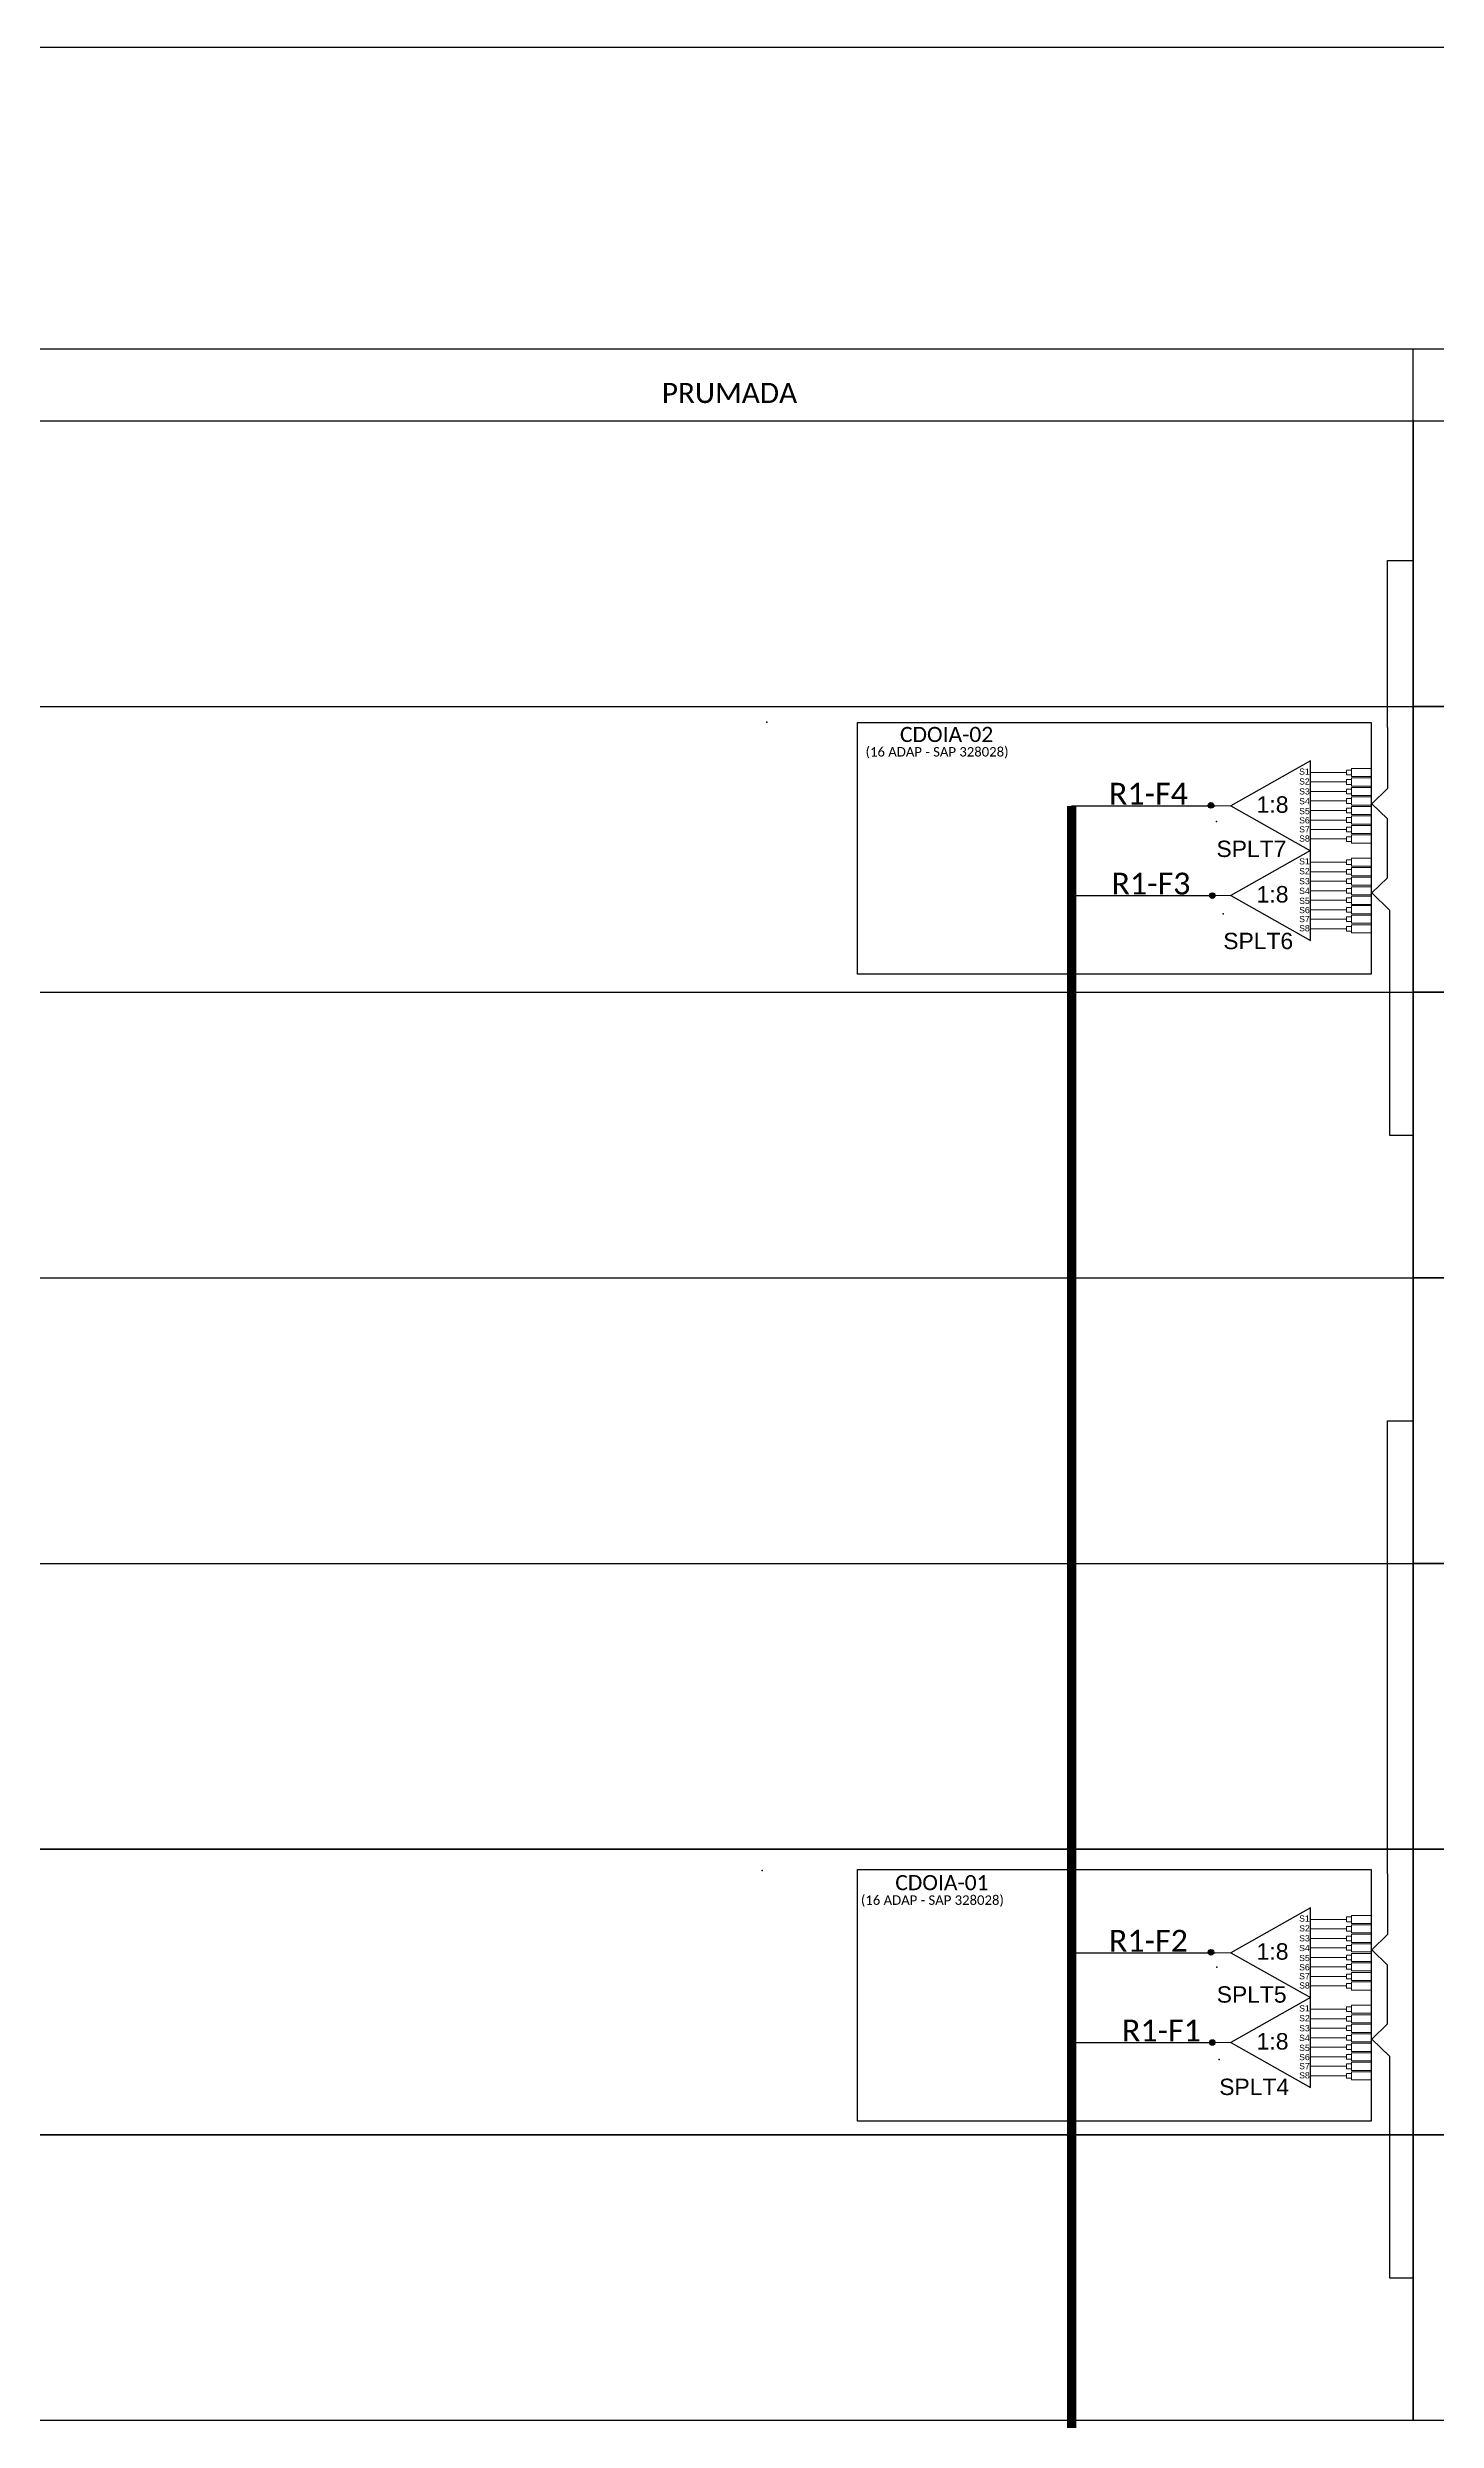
# Model space of a CAD drawing. Header units: metres. Extents: x -450 to 391, y -282 to 313.
# Drawn here: x 165.8 to 275.9, y 124.5 to 312.5 of the extents above; entities that cross this region are included whole.
import ezdxf
from ezdxf.enums import TextEntityAlignment as Align

# ---------------------------------------------------------------- set-up
doc = ezdxf.new("R2010")
doc.units = ezdxf.units.M
doc.styles.add('ARIAL', font='arial.ttf')
doc.styles.add('WMF-Calibri0', font='calibri.ttf')

# ---------------------------------------------------------------- blocks, each defined once
blk = doc.blocks.new('SPLITTER_')
blk.add_point((0, 0))
at = {"style": 'ARIAL', "flags": 4}
blk.add_attdef('SPLT', (0, -3.26), '', height=1.5, dxfattribs=at)
blk = doc.blocks.new('SPLT_1-8_SC-APC')
at = {"color": 1}
blk.add_lwpolyline([(-7.37, -2.1), (-17.04, -7.55), (-7.37, -13), (-7.37, -2.1)], dxfattribs=at)
at = {"color": 3, "lineweight": 0}
for points in [[(-2.99, -3.51), (-7.37, -3.51)], [(-7.37, -4.66), (-2.99, -4.66)], [(-2.41, -3.02), (-2.41, -4)], [(-2.41, -3.02), (0, -3.02)], [(-2.41, -4), (0, -4)], [(-2.41, -4.17), (-2.41, -5.16)], [(-2.41, -4.17), (0, -4.17)], [(-2.41, -5.16), (0, -5.16)], [(-2.41, -5.32), (-2.41, -6.31)], [(-2.41, -5.32), (0, -5.32)], [(-7.37, -5.82), (-2.99, -5.82)], [(-7.37, -6.97), (-2.99, -6.97)], [(-7.37, -8.12), (-2.99, -8.12)], [(-2.41, -6.31), (0, -6.31)], [(-2.41, -6.48), (-2.41, -7.46)], [(-2.41, -6.48), (0, -6.48)], [(-2.41, -7.46), (0, -7.46)], [(-2.41, -7.63), (-2.41, -8.62)], [(-2.41, -7.63), (0, -7.63)], [(-2.41, -8.62), (0, -8.62)], [(-7.37, -9.28), (-2.99, -9.28)], [(-7.37, -10.43), (-2.99, -10.43)], [(-2.41, -8.78), (-2.41, -9.77)], [(-2.41, -8.78), (0, -8.78)], [(-2.41, -9.77), (0, -9.77)], [(-2.41, -9.94), (-2.41, -10.92)], [(-2.41, -9.94), (0, -9.94)], [(-2.41, -10.92), (0, -10.92)], [(-2.41, -11.09), (-2.41, -12.08)], [(-2.41, -11.09), (0, -11.09)], [(-7.37, -11.58), (-2.99, -11.58)], [(-2.41, -12.08), (0, -12.08)]]:
    blk.add_lwpolyline(points, dxfattribs=at)
for points in [[(-2.99, -3.22), (-2.41, -3.22), (-2.41, -3.8), (-2.99, -3.8)], [(-2.99, -4.38), (-2.41, -4.38), (-2.41, -4.95), (-2.99, -4.95)], [(-2.99, -5.53), (-2.41, -5.53), (-2.41, -6.1), (-2.99, -6.1)], [(-2.99, -6.68), (-2.41, -6.68), (-2.41, -7.26), (-2.99, -7.26)], [(-2.99, -7.84), (-2.41, -7.84), (-2.41, -8.41), (-2.99, -8.41)], [(-2.99, -8.99), (-2.41, -8.99), (-2.41, -9.56), (-2.99, -9.56)], [(-2.99, -10.14), (-2.41, -10.14), (-2.41, -10.72), (-2.99, -10.72)], [(-2.99, -11.3), (-2.41, -11.3), (-2.41, -11.87), (-2.99, -11.87)]]:
    blk.add_lwpolyline(points, close=True, dxfattribs=at)
at = {"color": 1, "lineweight": 0}
blk.add_lwpolyline([(-17.04, -7.55), (-19.26, -7.55)], dxfattribs=at)
at = {"color": 1, "style": 'ARIAL'}
for s, height, p in [('S1', 0.75, (-8.74, -3.78)), ('S2', 0.75, (-8.74, -4.97)), ('S3', 0.75, (-8.74, -6.18)), ('1:8', 2, (-13.91, -8.4)), ('S4', 0.75, (-8.74, -7.36)), ('S5', 0.75, (-8.74, -8.57)), ('S6', 0.75, (-8.74, -9.69)), ('S7', 0.75, (-8.74, -10.78)), ('S8', 0.75, (-8.74, -11.9))]:
    blk.add_text(s, height=height, dxfattribs=at).set_placement(p)
blk = doc.blocks.new('A$C415C251F')
at = {"color": 3}
blk.add_point((0, 0), dxfattribs=at)
blk = doc.blocks.new('LEG_CDOIA8_C-SPLT_ESQ')
at = {"color": 3, "extrusion": (0, 0, -1), "xscale": -1, "zscale": -1}
blk.add_blockref('A$C415C251F', (0, 0), dxfattribs=at)
at = {"color": 1, "style": 'WMF-Calibri0', "flags": 4}
blk.add_attdef('MODELO', text='', height=1.5, dxfattribs=at).set_placement((22.54, -4.54), align=Align.CENTER)
blk.add_attdef('CDO', (21.44, -2.61), '', height=2, dxfattribs=at)
at = {"style": 'ARIAL', "flags": 4}
blk.add_attdef('SPLITAGEM', text='', height=1.5, dxfattribs=at).set_placement((18.61, -12.59), align=Align.CENTER)

msp = doc.modelspace()

# ---------------------------------------------------------------- hatches: boundary and pattern name
h = msp.add_hatch(color=3)
h.dxf.hatch_style = 1
edge = h.paths.add_edge_path()
edge.add_arc((258.01, 252.48), 0.221, 0, 360)
h = msp.add_hatch(color=3)
h.dxf.hatch_style = 1
edge = h.paths.add_edge_path()
edge.add_arc((258.12, 245.33), 0.221, 0, 360)
h = msp.add_hatch(color=3)
h.dxf.hatch_style = 1
edge = h.paths.add_edge_path()
edge.add_arc((258.01, 161.61), 0.221, 0, 360)
h = msp.add_hatch(color=3)
h.dxf.hatch_style = 1
edge = h.paths.add_edge_path()
edge.add_arc((258.12, 154.46), 0.221, 0, 360)

# ---------------------------------------------------------------- linework, layer by layer
at = {"color": 7}
msp.add_lwpolyline([(-450.36, -281.47), (390.64, -281.47), (390.64, 312.53), (-450.36, 312.53)], close=True, dxfattribs=at)
for points in [[(274.04, 288.62), (113.89, 288.62), (113.89, 288.62), (113.89, 285.78)], [(274.04, 282.94), (274.04, 288.62)], [(274.04, 282.94), (298.04, 282.94), (298.04, 288.62), (274.04, 288.62)], [(113.89, 282.94), (274.04, 282.94)], [(113.89, 282.94), (274.04, 282.94)], [(113.89, 282.94), (274.04, 282.94)], [(113.89, 282.94), (274.04, 282.94)], [(274.04, 282.94), (274.04, 260.31)], [(113.89, 260.31), (274.04, 260.31)], [(113.89, 260.31), (274.04, 260.31)], [(113.89, 260.31), (274.04, 260.31)], [(113.89, 260.31), (274.04, 260.31)], [(274.04, 260.31), (274.04, 237.67)], [(113.89, 237.67), (274.04, 237.67)], [(113.89, 237.67), (274.04, 237.67)], [(274.04, 237.67), (274.04, 215.04)], [(113.89, 215.04), (274.04, 215.04)], [(113.89, 215.04), (274.04, 215.04)], [(274.04, 215.04), (274.04, 192.41)], [(113.89, 192.41), (274.04, 192.41)], [(113.89, 192.41), (274.04, 192.41)], [(274.04, 192.41), (274.04, 169.78)], [(113.89, 169.78), (274.04, 169.78)], [(274.04, 169.78), (113.89, 169.78)], [(274.04, 169.78), (274.04, 147.14)], [(113.89, 147.14), (274.04, 147.14)], [(274.04, 147.14), (113.89, 147.14)], [(274.04, 147.14), (274.04, 124.51)], [(274.04, 124.51), (113.89, 124.51)]]:
    msp.add_lwpolyline(points)
for points in [[(274.04, 282.94), (282.04, 282.94), (282.04, 260.31), (274.04, 260.31)], [(274.04, 260.31), (282.04, 260.31), (282.04, 237.67), (274.04, 237.67)], [(274.04, 237.67), (282.04, 237.67), (282.04, 215.04), (274.04, 215.04)], [(274.04, 215.04), (282.04, 215.04), (282.04, 192.41), (274.04, 192.41)], [(274.04, 192.41), (282.04, 192.41), (282.04, 169.78), (274.04, 169.78)], [(274.04, 169.78), (282.04, 169.78), (282.04, 147.14), (274.04, 147.14)], [(274.04, 147.14), (282.04, 147.14), (282.04, 124.51), (274.04, 124.51)]]:
    msp.add_lwpolyline(points, close=True)
at = {"color": 3}
for points in [[(272.01, 258.64), (272.01, 271.87), (274.04, 271.87)], [(272.01, 258.64), (272.01, 253.82), (270.76, 252.61), (272.01, 251.41)], [(272.01, 249.37), (272.01, 251.41)], [(272.01, 246.75), (272.01, 249.37)], [(272.01, 246.75), (270.76, 245.54), (272.17, 244.19)], [(272.17, 244.19), (272.17, 226.36), (274.04, 226.36)], [(272.01, 167.83), (272.01, 203.72), (274.04, 203.72)], [(272.01, 167.83), (272.01, 163.01), (270.76, 161.8), (272.01, 160.6)], [(272.01, 158.56), (272.01, 160.6)], [(272.01, 155.94), (272.01, 158.56)], [(272.01, 155.94), (270.76, 154.73), (272.17, 153.38)], [(272.17, 153.38), (272.17, 152.26)], [(272.17, 152.26), (272.17, 135.83), (274.04, 135.83)]]:
    msp.add_lwpolyline(points, dxfattribs=at)
at = {"color": 1}
for points in [[(230, 239.1), (230, 259.04), (270.71, 259.04), (270.71, 239.1)], [(270.71, 239.1), (230, 239.1)], [(230, 148.22), (230, 168.16), (270.71, 168.16), (270.71, 148.22)], [(270.71, 148.22), (230, 148.22)]]:
    msp.add_lwpolyline(points, dxfattribs=at)
at = {"color": 5, "const_width": 0.726}
msp.add_lwpolyline([(246.97, 252.43), (246.97, 81.24), (233.56, 81.24)], dxfattribs=at)
at = {"color": 5}
for points in [[(258.35, 252.43), (246.97, 252.43)], [(258.35, 245.31), (246.97, 245.31)], [(258.35, 161.55), (246.97, 161.55)], [(258.35, 154.43), (246.97, 154.43)]]:
    msp.add_lwpolyline(points, dxfattribs=at)
at = {"color": 3}
for centre in [(258.01, 252.48), (258.12, 245.33), (258.01, 161.61), (258.12, 154.46)]:
    msp.add_circle(centre, 0.221, dxfattribs=at)

# ---------------------------------------------------------------- block references
ref = msp.add_blockref('LEG_CDOIA8_C-SPLT_ESQ', (222.82, 259.06), dxfattribs=dict(at, xscale=0.5985630493970313, yscale=0.5985630493970313, zscale=0.5985630493970313))
ref.add_attrib('CDO', 'CDOIA-02', (233.37, 257.5), dxfattribs={"color": 1, "height": 1.197, "style": 'WMF-Calibri0'})
ref.add_attrib('MODELO', '(16 ADAP - SAP 328028)', dxfattribs={"color": 1, "height": 0.7482, "style": 'WMF-Calibri0'}).set_placement((236.31, 256.35), align=Align.CENTER)
at = {"color": 3, "xscale": 0.6531839999997574, "yscale": 0.6531839999997574, "zscale": 0.6531839999997574}
for p in [(270.71, 257.38), (270.71, 250.27), (270.71, 166.51), (270.71, 159.39)]:
    msp.add_blockref('SPLT_1-8_SC-APC', p, dxfattribs=at)
ref = msp.add_blockref('SPLITTER_', (258.45, 251.21), dxfattribs=dict(xscale=0.8640000000001964, yscale=0.8640000000001964, zscale=0.8640000000001964))
ref.add_attrib('SPLT', 'SPLT7', (258.45, 248.39), dxfattribs={"height": 1.296, "style": 'ARIAL'})
ref = msp.add_blockref('SPLITTER_', (258.99, 243.9), dxfattribs=dict(xscale=0.8640000000001964, yscale=0.8640000000001964, zscale=0.8640000000001964))
ref.add_attrib('SPLT', 'SPLT6', (258.99, 241.09), dxfattribs={"height": 1.296, "style": 'ARIAL'})
at = {"color": 3}
ref = msp.add_blockref('LEG_CDOIA8_C-SPLT_ESQ', (222.44, 168.09), dxfattribs=dict(at, xscale=0.5985630493970313, yscale=0.5985630493970313, zscale=0.5985630493970313))
ref.add_attrib('CDO', 'CDOIA-01', (233, 166.53), dxfattribs={"color": 1, "height": 1.197, "style": 'WMF-Calibri0'})
ref.add_attrib('MODELO', '(16 ADAP - SAP 328028)', dxfattribs={"color": 1, "height": 0.7482, "style": 'WMF-Calibri0'}).set_placement((235.94, 165.37), align=Align.CENTER)
ref = msp.add_blockref('SPLITTER_', (258.47, 160.44), dxfattribs=dict(xscale=0.8640000000001964, yscale=0.8640000000001964, zscale=0.8640000000001964))
ref.add_attrib('SPLT', 'SPLT5', (258.47, 157.62), dxfattribs={"height": 1.296, "style": 'ARIAL'})
ref = msp.add_blockref('SPLITTER_', (258.67, 153.12), dxfattribs=dict(xscale=0.8640000000001964, yscale=0.8640000000001964, zscale=0.8640000000001964))
ref.add_attrib('SPLT', 'SPLT4', (258.67, 150.3), dxfattribs={"height": 1.296, "style": 'ARIAL'})

# ---------------------------------------------------------------- texts
at = {"color": 0, "style": 'WMF-Calibri0'}
msp.add_text('PRUMADA', height=1.59, dxfattribs=at).set_placement((214.5, 284.36))
at = {"color": 5, "style": 'WMF-Calibri0'}
for s, p in [('R1-F4', (249.93, 252.54)), ('R1-F3', (250.13, 245.42)), ('R1-F2', (249.93, 161.66)), ('R1-F1', (250.96, 154.55))]:
    msp.add_text(s, height=1.728, dxfattribs=at).set_placement(p)

doc.saveas('drawing.dxf')
